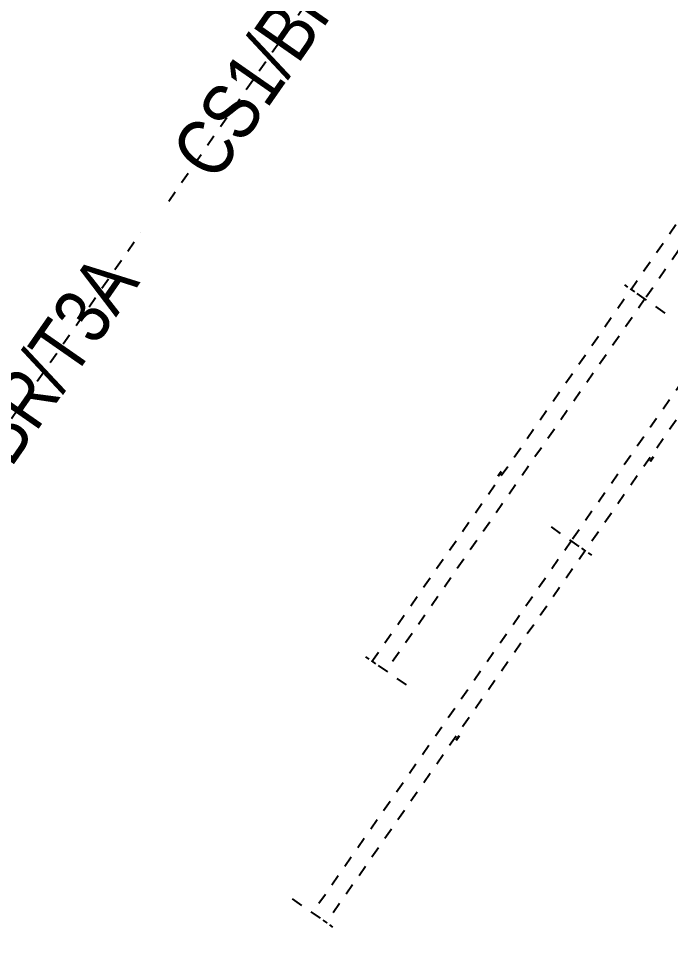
# Model space of a CAD drawing. Extents: x 218857 to 219044, y 632203 to 632441.
# Drawn here: x 218943.49 to 218949.25, y 632356.52 to 632364.82 of the extents above; entities that cross this region are included whole.
import ezdxf
from ezdxf.enums import TextEntityAlignment as Align

# ---------------------------------------------------------------- set-up
doc = ezdxf.new("R2018")
doc.units = 0
doc.header["$MEASUREMENT"] = 0
doc.linetypes.add('TRAZOS', pattern=[19.05, 12.7, -6.35])
doc.layers.get('0').update_dxf_attribs({"color": 4})
doc.layers.get('Defpoints').update_dxf_attribs({"color": 3, "lineweight": 30})
doc.layers.add('PC_T7200_002_SG-GRAL-HIDDEN DATA', color=150, linetype='TRAZOS', true_color=0x007fff, plot=False)
doc.layers.add('PC_T7200_522_SG-LOT 25-AXLE COUNTER', color=7, linetype='Continuous', true_color=0xff0002)
doc.layers.add('PC_T7200_538_SG-LOT 25-BEACON CBLTRX-3268 RECEPTORAS', color=4, linetype='Continuous', true_color=0x00ffff)
doc.styles.add('ARIAL NARROW', font='ARIALN.TTF')
doc.styles.get("Standard").update_dxf_attribs({"font": 'arial.ttf'})
doc.dimstyles.new('1-10', dxfattribs={"dimscale": 10, "dimtxt": 0.0018, "dimasz": 0.001, "dimexe": 0.0005, "dimexo": 0.0005, "dimgap": 0.0008, "dimtad": 1, "dimzin": 1, "dimtxsty": 'ARIAL NARROW', "dimblk": 'ARCHTICK', "dimcen": 0.0015, "dimdle": 0.0005, "dimclrd": 256, "dimclre": 256, "dimclrt": 256, "dimazin": 0, "dimtfac": 1, "dimtmove": 0, "dimatfit": 3, "dimfxl": 0.004, "dimfxlon": 1, "dimtfill": 2, "dimtfillclr": 255, "dimlwd": -1, "dimlwe": -1, "dimarcsym": 0})

# ---------------------------------------------------------------- blocks, each defined once
blk = doc.blocks.new('*U121')
at = {"style": 'ARIAL NARROW'}
for tag, height, flags, p in [('AT018', 0.25, 9, (-0.6054, -0.4409)), ('AT008', 0.25, 9, (-0.6054, -0.8409)), ('AT004', 0.25, 9, (-0.6054, -1.2409)), ('AT000', 0.25, 8, (-0.6054, -1.6409)), ('AT003', 0.25, 8, (-0.6054, -2.0409)), ('AT001', 0.5, 8, (-0.6054, -3.4409)), ('GIS01', 0.25, 9, (-0.6054, -4.1409)), ('GIS02', 0.25, 9, (-0.6054, -4.5409)), ('GIS03', 0.25, 9, (-0.6054, -4.9409)), ('GIS04', 0.25, 9, (-0.6054, -5.3409)), ('GIS05', 0.25, 9, (-0.6054, -5.7409)), ('GIS06', 0.25, 9, (-0.6054, -6.1409)), ('GIS07', 0.25, 9, (-0.6054, -6.5409)), ('GIS08', 0.25, 9, (-0.6054, -6.9409)), ('GIS09', 0.25, 9, (-0.6054, -7.3409)), ('GIS10', 0.25, 9, (-0.6054, -7.7409))]:
    blk.add_attdef(tag, text='', height=height, rotation=360, dxfattribs=dict(at, flags=flags)).set_placement(p, align=Align.MIDDLE_CENTER)
at = {"lineweight": 30, "flags": 104}
for tag, p in [('X=INSERTIONPOINT', (-5.5964, -2.4064)), ('Y=INSERTIONPOINT', (-5.5962, -2.8064))]:
    blk.add_attdef(tag, text='', height=0.25, dxfattribs=at).set_placement(p, align=Align.MIDDLE_CENTER)
at = {"style": 'ARIAL NARROW', "flags": 9}
for tag, rotation, p in [('AT006', 360, (2.3946, -3.4409)), ('AT005', 360, (5.3946, -3.4409)), ('AT007', 315, (8.183, -3.4409))]:
    blk.add_attdef(tag, text='', height=0.25, rotation=rotation, dxfattribs=at).set_placement(p, align=Align.MIDDLE_LEFT)
blk = doc.blocks.new('_ArchTick')
at = {"color": 0, "linetype": 'ByBlock', "const_width": 0.15}
blk.add_lwpolyline([(-0.5, -0.5), (0.5, 0.5)], dxfattribs=at)
blk = doc.blocks.new('*D22')
at = {"layer": 'Defpoints', "color": 0, "linetype": 'TRAZOS', "ltscale": 0.005, "transparency": 16777216}
for p in [(-2.27, 0.15), (-6.27, 0), (-2.27, 0)]:
    blk.add_point(p, dxfattribs=at)
at = {"layer": 'PC_T7200_002_SG-GRAL-HIDDEN DATA', "ltscale": 0.005, "transparency": 16777216}
for p, q in [((-6.275, 0.15), (-2.265, 0.15)), ((-6.27, 0.11), (-6.27, 0.155)), ((-2.27, 0.11), (-2.27, 0.155))]:
    blk.add_line(p, q, dxfattribs=at)
at = {"layer": 'PC_T7200_002_SG-GRAL-HIDDEN DATA', "linetype": 'TRAZOS', "ltscale": 0.005, "transparency": 16777216, "xscale": 0.01, "yscale": 0.01, "zscale": 0.01, "rotation": 180}
blk.add_blockref('_ArchTick', (-6.27, 0.15), dxfattribs=at)
at = {"layer": 'PC_T7200_002_SG-GRAL-HIDDEN DATA', "linetype": 'TRAZOS', "ltscale": 0.005, "transparency": 16777216, "xscale": 0.01, "yscale": 0.01, "zscale": 0.01}
blk.add_blockref('_ArchTick', (-2.27, 0.15), dxfattribs=at)
at = {"layer": 'PC_T7200_002_SG-GRAL-HIDDEN DATA', "linetype": 'TRAZOS', "ltscale": 0.005, "transparency": 16777216, "insert": (-4.27, 0.1688), "char_height": 0.018, "attachment_point": 5, "style": 'ARIAL NARROW', "bg_fill": 1, "box_fill_scale": 1.1, "bg_fill_color": 255, "bg_fill_transparency": 0}
blk.add_mtext('4,00', dxfattribs=at)
blk = doc.blocks.new('*D24')
at = {"layer": 'Defpoints', "color": 0, "linetype": 'TRAZOS', "ltscale": 0.005, "transparency": 16777216}
for p in [(-0.27, 0.15), (-2.27, 0), (-0.27, 0)]:
    blk.add_point(p, dxfattribs=at)
at = {"layer": 'PC_T7200_002_SG-GRAL-HIDDEN DATA', "ltscale": 0.005, "transparency": 16777216}
for p, q in [((-2.275, 0.15), (-0.265, 0.15)), ((-2.27, 0.11), (-2.27, 0.155)), ((-0.27, 0.11), (-0.27, 0.155))]:
    blk.add_line(p, q, dxfattribs=at)
at = {"layer": 'PC_T7200_002_SG-GRAL-HIDDEN DATA', "linetype": 'TRAZOS', "ltscale": 0.005, "transparency": 16777216, "xscale": 0.01, "yscale": 0.01, "zscale": 0.01, "rotation": 180}
blk.add_blockref('_ArchTick', (-2.27, 0.15), dxfattribs=at)
at = {"layer": 'PC_T7200_002_SG-GRAL-HIDDEN DATA', "linetype": 'TRAZOS', "ltscale": 0.005, "transparency": 16777216, "xscale": 0.01, "yscale": 0.01, "zscale": 0.01}
blk.add_blockref('_ArchTick', (-0.27, 0.15), dxfattribs=at)
at = {"layer": 'PC_T7200_002_SG-GRAL-HIDDEN DATA', "linetype": 'TRAZOS', "ltscale": 0.005, "transparency": 16777216, "insert": (-1.27, 0.1688), "char_height": 0.018, "attachment_point": 5, "style": 'ARIAL NARROW', "bg_fill": 1, "box_fill_scale": 1.1, "bg_fill_color": 255, "bg_fill_transparency": 0}
blk.add_mtext('2,00', dxfattribs=at)
blk = doc.blocks.new('*D25')
at = {"layer": 'Defpoints', "color": 0, "linetype": 'TRAZOS', "ltscale": 0.005, "transparency": 16777216}
for p in [(2.27, 0.15), (0.27, 0), (2.27, 0)]:
    blk.add_point(p, dxfattribs=at)
at = {"layer": 'PC_T7200_002_SG-GRAL-HIDDEN DATA', "ltscale": 0.005, "transparency": 16777216}
for p, q in [((0.265, 0.15), (2.275, 0.15)), ((0.27, 0.11), (0.27, 0.155)), ((2.27, 0.11), (2.27, 0.155))]:
    blk.add_line(p, q, dxfattribs=at)
at = {"layer": 'PC_T7200_002_SG-GRAL-HIDDEN DATA', "linetype": 'TRAZOS', "ltscale": 0.005, "transparency": 16777216, "xscale": 0.01, "yscale": 0.01, "zscale": 0.01, "rotation": 180}
blk.add_blockref('_ArchTick', (0.27, 0.15), dxfattribs=at)
at = {"layer": 'PC_T7200_002_SG-GRAL-HIDDEN DATA', "linetype": 'TRAZOS', "ltscale": 0.005, "transparency": 16777216, "xscale": 0.01, "yscale": 0.01, "zscale": 0.01}
blk.add_blockref('_ArchTick', (2.27, 0.15), dxfattribs=at)
at = {"layer": 'PC_T7200_002_SG-GRAL-HIDDEN DATA', "linetype": 'TRAZOS', "ltscale": 0.005, "transparency": 16777216, "insert": (1.27, 0.1688), "char_height": 0.018, "attachment_point": 5, "style": 'ARIAL NARROW', "bg_fill": 1, "box_fill_scale": 1.1, "bg_fill_color": 255, "bg_fill_transparency": 0}
blk.add_mtext('2,00', dxfattribs=at)
blk = doc.blocks.new('*D23')
at = {"layer": 'Defpoints', "color": 0, "linetype": 'TRAZOS', "ltscale": 0.005, "transparency": 16777216}
for p in [(6.27, 0.15), (2.27, 0), (6.27, 0)]:
    blk.add_point(p, dxfattribs=at)
at = {"layer": 'PC_T7200_002_SG-GRAL-HIDDEN DATA', "ltscale": 0.005, "transparency": 16777216}
for p, q in [((2.265, 0.15), (6.275, 0.15)), ((2.27, 0.11), (2.27, 0.155)), ((6.27, 0.11), (6.27, 0.155))]:
    blk.add_line(p, q, dxfattribs=at)
at = {"layer": 'PC_T7200_002_SG-GRAL-HIDDEN DATA', "linetype": 'TRAZOS', "ltscale": 0.005, "transparency": 16777216, "xscale": 0.01, "yscale": 0.01, "zscale": 0.01, "rotation": 180}
blk.add_blockref('_ArchTick', (2.27, 0.15), dxfattribs=at)
at = {"layer": 'PC_T7200_002_SG-GRAL-HIDDEN DATA', "linetype": 'TRAZOS', "ltscale": 0.005, "transparency": 16777216, "xscale": 0.01, "yscale": 0.01, "zscale": 0.01}
blk.add_blockref('_ArchTick', (6.27, 0.15), dxfattribs=at)
at = {"layer": 'PC_T7200_002_SG-GRAL-HIDDEN DATA', "linetype": 'TRAZOS', "ltscale": 0.005, "transparency": 16777216, "insert": (4.27, 0.1688), "char_height": 0.018, "attachment_point": 5, "style": 'ARIAL NARROW', "bg_fill": 1, "box_fill_scale": 1.1, "bg_fill_color": 255, "bg_fill_transparency": 0}
blk.add_mtext('4,00', dxfattribs=at)
blk = doc.blocks.new('*U97')
at = {"lineweight": 13, "style": 'ARIAL NARROW'}
for tag, flags, p in [('AT023', 9, (-0.7303, 4.7972)), ('AT008', 9, (-0.7303, 4.3972)), ('AT004', 9, (-0.7303, 3.9972)), ('AT000', 8, (-0.7303, 3.5972)), ('AT003', 8, (-0.7303, 3.1972)), ('GIS01', 9, (-0.7304, 0.9972)), ('GIS02', 9, (-0.7304, 0.5972)), ('GIS03', 9, (-0.7304, 0.1972)), ('GIS04', 9, (-0.7304, -0.2028)), ('GIS05', 9, (-0.7304, -0.6028)), ('GIS06', 9, (-0.7304, -1.0028)), ('GIS07', 9, (-0.7304, -1.4028)), ('GIS08', 9, (-0.7304, -1.8028)), ('GIS09', 9, (-0.7304, -2.2028)), ('GIS10', 9, (-0.7304, -2.6028))]:
    blk.add_attdef(tag, text='', height=0.25, dxfattribs=dict(at, flags=flags)).set_placement(p, align=Align.MIDDLE_CENTER)
at = {"lineweight": 13, "flags": 104}
for tag, p in [('X=INSERTIONPOINT', (-0.7303, 2.7972)), ('Y=INSERTIONPOINT', (-0.7304, 2.3972))]:
    blk.add_attdef(tag, text='', height=0.25, dxfattribs=at).set_placement(p, align=Align.MIDDLE_CENTER)
at = {"lineweight": 13, "style": 'ARIAL NARROW', "flags": 8}
blk.add_attdef('AT001', text='', height=0.5, rotation=360, dxfattribs=at).set_placement((-0.7304, 1.6972), align=Align.MIDDLE_CENTER)
at = {"lineweight": 13, "style": 'ARIAL NARROW', "flags": 9}
for tag, p in [('AT006', (2.2696, 1.6972)), ('AT005', (5.2696, 1.6972))]:
    blk.add_attdef(tag, text='', height=0.25, dxfattribs=at).set_placement(p, align=Align.MIDDLE_LEFT)
blk.add_attdef('AT007', text='', height=0.25, rotation=315, dxfattribs=at).set_placement((8.058, 1.6972), align=Align.MIDDLE_LEFT)
blk = doc.blocks.new('*U95')
at = {"lineweight": 13, "style": 'ARIAL NARROW'}
for tag, flags, p in [('AT023', 9, (-2.112, 5.1751)), ('AT008', 9, (-2.112, 4.7751)), ('AT004', 9, (-2.112, 4.3751)), ('AT000', 8, (-2.112, 3.9751)), ('AT003', 8, (-2.112, 3.5751)), ('GIS01', 9, (-2.112, 1.3751)), ('GIS02', 9, (-2.112, 0.9751)), ('GIS03', 9, (-2.112, 0.5751)), ('GIS04', 9, (-2.112, 0.1751)), ('GIS05', 9, (-2.112, -0.2249)), ('GIS06', 9, (-2.112, -0.6249)), ('GIS07', 9, (-2.112, -1.0249)), ('GIS08', 9, (-2.112, -1.4249)), ('GIS09', 9, (-2.112, -1.8249)), ('GIS10', 9, (-2.112, -2.2249))]:
    blk.add_attdef(tag, text='', height=0.25, dxfattribs=dict(at, flags=flags)).set_placement(p, align=Align.MIDDLE_CENTER)
at = {"lineweight": 13, "flags": 104}
for tag, p in [('X=INSERTIONPOINT', (-2.112, 3.1751)), ('Y=INSERTIONPOINT', (-2.112, 2.7751))]:
    blk.add_attdef(tag, text='', height=0.25, dxfattribs=at).set_placement(p, align=Align.MIDDLE_CENTER)
at = {"lineweight": 13, "style": 'ARIAL NARROW', "flags": 8}
blk.add_attdef('AT001', text='', height=0.5, rotation=360, dxfattribs=at).set_placement((-2.112, 2.0751), align=Align.MIDDLE_CENTER)
at = {"lineweight": 13, "style": 'ARIAL NARROW', "flags": 9}
for tag, p in [('AT006', (0.888, 2.0751)), ('AT005', (3.888, 2.0751))]:
    blk.add_attdef(tag, text='', height=0.25, dxfattribs=at).set_placement(p, align=Align.MIDDLE_LEFT)
blk.add_attdef('AT007', text='', height=0.25, rotation=315, dxfattribs=at).set_placement((6.6764, 2.0751), align=Align.MIDDLE_LEFT)
blk = doc.blocks.new('PC_T7200_(CAFS)_BP')
at = {"layer": 'PC_T7200_002_SG-GRAL-HIDDEN DATA', "linetype": 'TRAZOS', "ltscale": 0.005}
for points in [[(-6.27, -0.2175), (-6.27, 0.2175)], [(-2.27, -0.2175), (-2.27, 0.2175)], [(2.27, -0.2175), (2.27, 0.2175)], [(6.27, -0.2175), (6.27, 0.2175)], [(-0.35, 0), (-2.27, 0), (-6.27, 0)], [(0.35, 0), (2.27, 0), (6.27, 0)]]:
    blk.add_lwpolyline(points, dxfattribs=at)
for base, p1, p2, picture, middle in [((-2.27, 0.15), (-6.27, 0), (-2.27, 0), '*D22', (-4.27, 0.1688)), ((-0.27, 0.15), (-2.27, 0), (-0.27, 0), '*D24', (-1.27, 0.1688)), ((2.27, 0.15), (0.27, 0), (2.27, 0), '*D25', (1.27, 0.1688)), ((6.27, 0.15), (2.27, 0), (6.27, 0), '*D23', (4.27, 0.1688))]:
    dim = blk.add_linear_dim(base=base, p1=p1, p2=p2, dimstyle='1-10', dxfattribs=at)
    dim.commit()
    dim.dimension.update_dxf_attribs({"geometry": picture, "text_midpoint": middle})
blk = doc.blocks.new('*U37')
at = {"layer": 'PC_T7200_002_SG-GRAL-HIDDEN DATA', "linetype": 'TRAZOS', "ltscale": 0.005}
blk.add_line((-3.9643, 3.9458), (0.0357, 3.9458), dxfattribs=at)
at = {"color": 0}
blk.add_blockref('PC_T7200_(CAFS)_BP', (0, 0), dxfattribs=at)
at = {"style": 'ARIAL NARROW'}
for tag, height, flags, p in [('AT023', 0.25, 9, (-1.9642, 7.0458)), ('AT008', 0.25, 9, (-1.9642, 6.6458)), ('AT004', 0.25, 9, (-1.9642, 6.2458)), ('AT000', 0.25, 8, (-1.9642, 5.8458)), ('AT003', 0.25, 8, (-1.9642, 5.4458)), ('AT001', 0.5, 8, (-1.9643, 3.9458)), ('GIS01', 0.25, 9, (-1.9643, 3.2458)), ('GIS02', 0.25, 9, (-1.9643, 2.8458)), ('GIS03', 0.25, 9, (-1.9643, 2.4458)), ('GIS04', 0.25, 9, (-1.9643, 2.0458)), ('GIS05', 0.25, 9, (-1.9643, 1.6458)), ('GIS06', 0.25, 9, (-1.9643, 1.2458)), ('GIS07', 0.25, 9, (-1.9643, 0.8458)), ('GIS08', 0.25, 9, (-1.9643, 0.4458)), ('GIS09', 0.25, 9, (-1.9643, 0.0458)), ('GIS10', 0.25, 9, (-1.9643, -0.3542))]:
    blk.add_attdef(tag, text='', height=height, dxfattribs=dict(at, flags=flags)).set_placement(p, align=Align.MIDDLE_CENTER)
at = {"lineweight": 30, "flags": 104}
for tag, p in [('X=INSERTIONPOINT', (-1.9642, 5.0458)), ('Y=INSERTIONPOINT', (-1.9643, 4.6458))]:
    blk.add_attdef(tag, text='', height=0.25, dxfattribs=at).set_placement(p, align=Align.MIDDLE_CENTER)
at = {"style": 'ARIAL NARROW', "flags": 9}
for tag, p in [('AT006', (1.0357, 3.9458)), ('AT005', (4.0357, 3.9458))]:
    blk.add_attdef(tag, text='', height=0.25, dxfattribs=at).set_placement(p, align=Align.MIDDLE_LEFT)
blk.add_attdef('AT007', text='', height=0.25, rotation=315, dxfattribs=at).set_placement((6.8241, 3.9458), align=Align.MIDDLE_LEFT)
blk = doc.blocks.new('*U35')
at = {"layer": 'PC_T7200_002_SG-GRAL-HIDDEN DATA', "linetype": 'TRAZOS', "ltscale": 0.005}
blk.add_line((6.2066, -4.6767), (2.2066, -4.6767), dxfattribs=at)
at = {"color": 0}
blk.add_blockref('PC_T7200_(CAFS)_BP', (0, 0), dxfattribs=at)
at = {"style": 'ARIAL NARROW'}
for tag, height, flags, p in [('GIS10', 0.25, 9, (4.2066, -0.3767)), ('GIS09', 0.25, 9, (4.2066, -0.7767)), ('GIS08', 0.25, 9, (4.2066, -1.1767)), ('GIS07', 0.25, 9, (4.2066, -1.5767)), ('GIS06', 0.25, 9, (4.2066, -1.9767)), ('GIS05', 0.25, 9, (4.2066, -2.3767)), ('GIS04', 0.25, 9, (4.2066, -2.7767)), ('GIS03', 0.25, 9, (4.2066, -3.1767)), ('GIS02', 0.25, 9, (4.2066, -3.5767)), ('GIS01', 0.25, 9, (4.2066, -3.9767)), ('AT001', 0.5, 8, (4.2066, -4.6767)), ('AT003', 0.25, 8, (4.2065, -6.1767)), ('AT000', 0.25, 8, (4.2065, -6.5767)), ('AT004', 0.25, 9, (4.2065, -6.9767)), ('AT008', 0.25, 9, (4.2065, -7.3767)), ('AT023', 0.25, 9, (4.2065, -7.7767))]:
    blk.add_attdef(tag, text='', height=height, rotation=180, dxfattribs=dict(at, flags=flags)).set_placement(p, align=Align.MIDDLE_CENTER)
at = {"lineweight": 30}
for tag, p in [('Y=INSERTIONPOINT', (4.2066, -5.3767)), ('X=INSERTIONPOINT', (4.2065, -5.7767))]:
    blk.add_attdef(tag, text='', height=0.25, rotation=180, dxfattribs=at).set_placement(p, align=Align.MIDDLE_CENTER)
at = {"style": 'ARIAL NARROW', "flags": 9}
for tag, rotation, p in [('AT007', 135, (-4.5818, -4.6767)), ('AT005', 180, (-1.7934, -4.6767)), ('AT006', 180, (1.2066, -4.6767))]:
    blk.add_attdef(tag, text='', height=0.25, rotation=rotation, dxfattribs=at).set_placement(p, align=Align.MIDDLE_LEFT)

msp = doc.modelspace()

# ---------------------------------------------------------------- block references
at = {"layer": 'PC_T7200_522_SG-LOT 25-AXLE COUNTER'}
ref = msp.add_blockref('*U121', (218943.171, 632348.6256), dxfattribs=dict(at, rotation=55.15153007482036))
lines = msp.add_mtext('Y=632348.626', dxfattribs={"layer": '0', "insert": (218945.1565, 632346.5054), "char_height": 2.5, "attachment_point": 1, "rotation": 55.15153, "bg_fill": 1, "box_fill_scale": 1, "bg_fill_color": 7, "bg_fill_true_color": 16777215, "bg_fill_transparency": 0})
ref.add_attrib('Y=INSERTIONPOINT', '', (218945.1565, 632346.5054), dxfattribs={"flags": 42}).embed_mtext(lines)
lines = msp.add_mtext('X=218943.171', dxfattribs={"layer": '0', "insert": (218944.8283, 632346.734), "char_height": 2.5, "attachment_point": 1, "rotation": 55.15153, "bg_fill": 1, "box_fill_scale": 1, "bg_fill_color": 7, "bg_fill_true_color": 16777215, "bg_fill_transparency": 0})
ref.add_attrib('X=INSERTIONPOINT', '', (218944.8283, 632346.734), dxfattribs={"flags": 42}).embed_mtext(lines)
at = {"layer": 'PC_T7200_538_SG-LOT 25-BEACON CBLTRX-3268 RECEPTORAS'}
ref = msp.add_blockref('*U97', (218931.992, 632364.168), dxfattribs=dict(at, rotation=55.15151967811555))
lines = msp.add_mtext('Y=632364.168', dxfattribs={"layer": '0', "insert": (218929.6074, 632364.9384), "char_height": 2.5, "attachment_point": 1, "rotation": 55.15152, "bg_fill": 1, "box_fill_scale": 1, "bg_fill_color": 7, "bg_fill_true_color": 16777215, "bg_fill_transparency": 0})
ref.add_attrib('Y=INSERTIONPOINT', '', (218929.6074, 632364.9384), dxfattribs={"flags": 32}).embed_mtext(lines)
lines = msp.add_mtext('X=218931.992', dxfattribs={"layer": '0', "insert": (218929.2791, 632365.167), "char_height": 2.5, "attachment_point": 1, "rotation": 55.15152, "bg_fill": 1, "box_fill_scale": 1, "bg_fill_color": 7, "bg_fill_true_color": 16777215, "bg_fill_transparency": 0})
ref.add_attrib('X=INSERTIONPOINT', '', (218929.2791, 632365.167), dxfattribs={"flags": 32}).embed_mtext(lines)
ref = msp.add_blockref('*U95', (218937.392, 632360.3085), dxfattribs=dict(at, rotation=55.15151967811555))
lines = msp.add_mtext('Y=632360.309', dxfattribs={"layer": '0', "insert": (218933.9077, 632360.161), "char_height": 2.5, "attachment_point": 1, "rotation": 55.15152, "bg_fill": 1, "box_fill_scale": 1, "bg_fill_color": 7, "bg_fill_true_color": 16777215, "bg_fill_transparency": 0})
ref.add_attrib('Y=INSERTIONPOINT', '', (218933.9077, 632360.161), dxfattribs={"flags": 32}).embed_mtext(lines)
lines = msp.add_mtext('X=218937.392', dxfattribs={"layer": '0', "insert": (218933.5795, 632360.3896), "char_height": 2.5, "attachment_point": 1, "rotation": 55.15152, "bg_fill": 1, "box_fill_scale": 1, "bg_fill_color": 7, "bg_fill_true_color": 16777215, "bg_fill_transparency": 0})
ref.add_attrib('X=INSERTIONPOINT', '', (218933.5795, 632360.3896), dxfattribs={"flags": 32}).embed_mtext(lines)
ref = msp.add_blockref('*U37', (218950.3215, 632364.2073), dxfattribs=dict(at, rotation=55.15151967811555))
ref.add_attrib('AT001', 'CS1/BR/T3B', dxfattribs={"layer": '0', "height": 0.5, "rotation": 55.15152, "style": 'ARIAL NARROW'}).set_placement((218945.9609, 632364.85), align=Align.MIDDLE_CENTER)
ref = msp.add_blockref('*U35', (218949.6705, 632362.0701), dxfattribs=dict(at, rotation=235.1515196781155))
ref.add_attrib('AT001', 'CS1/BR/T3A', dxfattribs={"layer": '0', "height": 0.5, "rotation": 55.15152, "style": 'ARIAL NARROW'}).set_placement((218943.4288, 632361.2902), align=Align.MIDDLE_CENTER)

doc.saveas('drawing.dxf')
